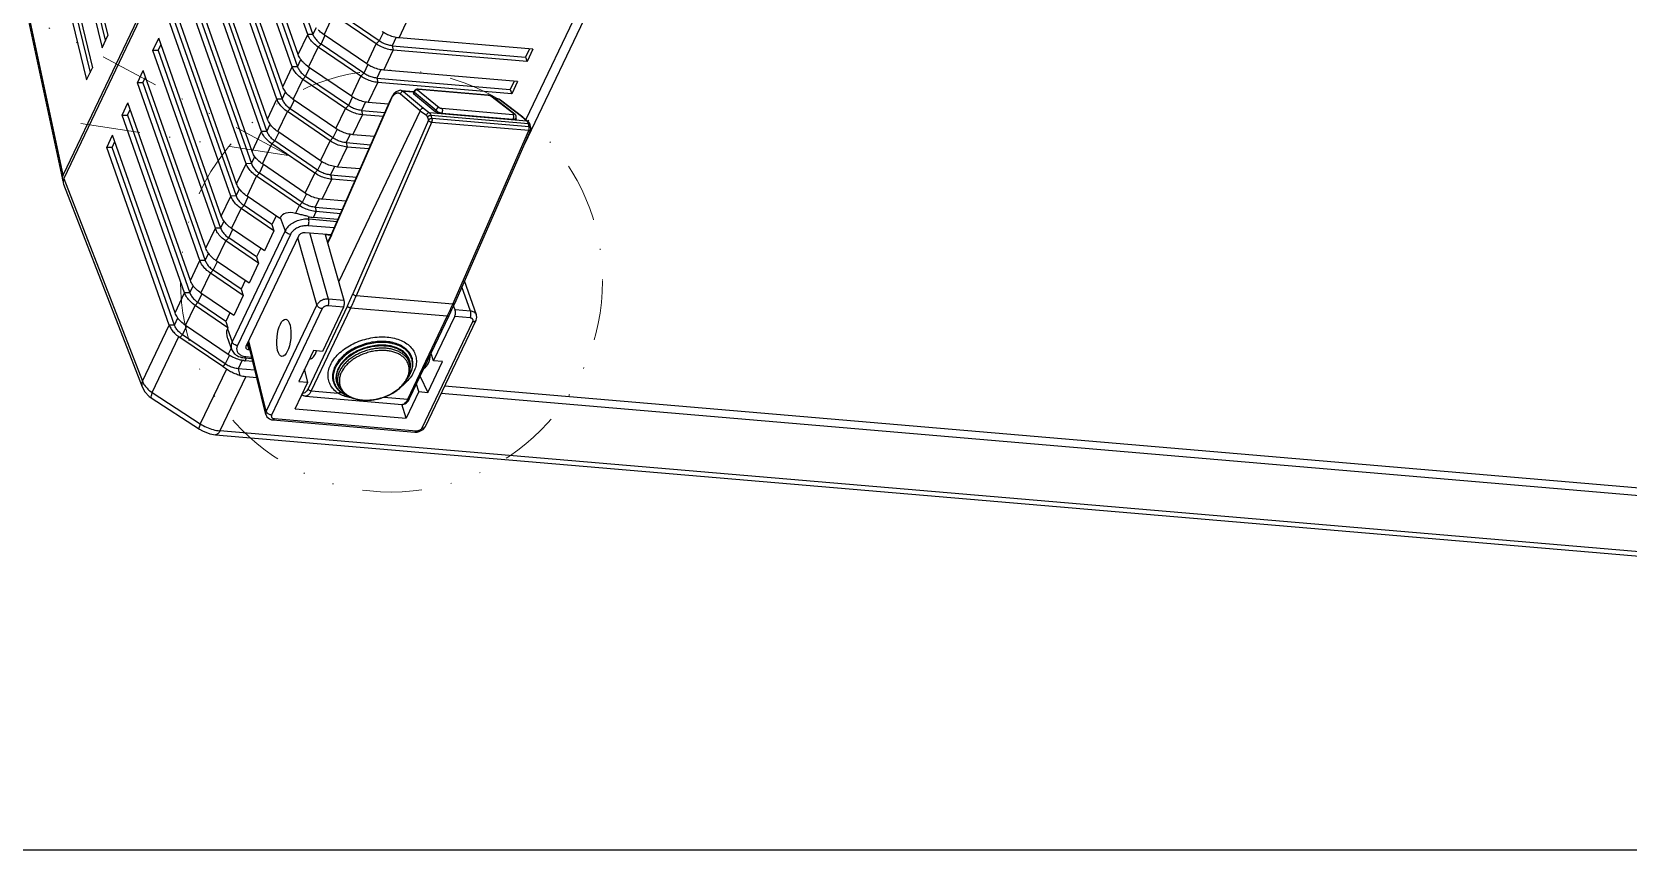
# Model space of a CAD drawing. Header units: millimetres. Extents: x 14276 to 15242, y -9916 to -8542.
# Drawn here: x 14439.7 to 14610.1, y -9916 to -9828.7 of the extents above; entities that cross this region are included whole.
import ezdxf

# ---------------------------------------------------------------- set-up
doc = ezdxf.new("R2010")
doc.units = ezdxf.units.MM
doc.linetypes.add('DIVIDE', pattern=[31.75, 12.7, -6.35, 0, -6.35, 0, -6.35])
doc.layers.add('hatch', color=56, linetype='Continuous', lineweight=9)

# ---------------------------------------------------------------- blocks, each defined once
blk = doc.blocks.new('u9')
at = {"color": 7, "linetype": 'Continuous'}
for p, q in [((299.874, 638.619), (131.879, 652.953)), ((131.43, 652.539), (299.425, 638.204)), ((275.789, 634.182), (140.959, 645.686)), ((146.619, 644.439), (275.439, 633.447)), ((277.487, 637.745), (272.075, 626.387)), ((277.831, 637.89), (272.419, 626.532)), ((293.609, 636.902), (278.455, 638.195)), ((293.758, 637.04), (278.605, 638.333)), ((296.659, 632.401), (299.425, 638.204)), ((298.734, 631.613), (301.517, 637.454)), ((306.651, 634.123), (301.517, 637.454)), ((301.612, 638.014), (301.612, 638.014)), ((306.745, 634.683), (301.612, 638.014)), ((278.176, 634.017), (279.528, 636.855)), ((279.528, 636.855), (279.997, 635.374)), ((291.392, 635.842), (279.528, 636.855)), ((288.492, 625.16), (293.904, 636.518)), ((289.061, 624.752), (294.474, 636.11)), ((291.392, 635.842), (290.04, 633.005)), ((294.474, 636.11), (296.329, 628.593)), ((294.519, 636.45), (296.414, 628.771)), ((279.164, 634.737), (274.948, 625.891)), ((279.37, 634.824), (275.155, 625.978)), ((277.209, 634.1), (275.645, 630.817)), ((278.043, 632.386), (277.209, 634.1)), ((278.176, 634.017), (277.209, 634.1)), ((278.176, 634.017), (278.433, 633.205)), ((279.305, 634.986), (279.164, 634.737)), ((281.908, 634.607), (279.37, 634.824)), ((290.289, 634.496), (279.956, 635.378)), ((279.958, 635.377), (279.957, 635.378)), ((285.462, 625.098), (289.678, 633.944)), ((286.322, 634.193), (286.255, 634.234)), ((286.417, 634.131), (286.32, 634.194)), ((289.678, 633.944), (286.797, 634.19)), ((306.651, 634.123), (303.804, 628.15)), ((307.722, 633.523), (307.427, 634.052)), ((285.801, 624.864), (290.016, 633.71)), ((286.921, 632.852), (286.774, 633.306)), ((289.442, 629.64), (291.007, 632.923)), ((290.04, 633.005), (290.389, 631.626)), ((291.007, 632.923), (290.04, 633.005)), ((296.659, 632.401), (295.493, 632.5)), ((297.456, 631.568), (297.285, 632.291)), ((307.687, 632.911), (304.834, 626.922)), ((316.081, 611.261), (307.687, 632.911)), ((316.121, 611.858), (307.722, 633.523)), ((276.611, 630.734), (274.359, 626.008)), ((275.645, 630.817), (276.611, 630.734)), ((276.611, 630.734), (276.882, 629.948)), ((279.098, 632.117), (279.059, 632.034)), ((279.292, 630.566), (279.163, 631.04)), ((289.839, 630.514), (289.858, 630.512)), ((295.686, 631.719), (297.456, 631.568)), ((295.915, 630.792), (296.719, 630.723)), ((296.799, 630.409), (295.993, 630.477)), ((296.719, 630.723), (296.578, 630.427)), ((297.027, 630.668), (297.456, 631.568)), ((298.401, 630.123), (298.848, 631.06)), ((298.848, 631.06), (299.123, 631.344)), ((298.848, 631.06), (303.413, 627.944)), ((299.123, 631.344), (303.688, 628.228)), ((286.223, 624.995), (288.476, 629.722)), ((288.476, 629.722), (289.442, 629.64)), ((296.608, 629.179), (290.957, 617.321)), ((291.9, 617.24), (297.551, 629.099)), ((296.649, 630.27), (296.031, 630.323)), ((296.216, 629.572), (296.312, 629.563)), ((296.312, 629.563), (296.492, 628.935)), ((298.591, 628.394), (298.171, 629.513)), ((298.528, 630.062), (298.213, 629.402)), ((298.528, 630.062), (303.093, 626.947)), ((292.461, 616.86), (298.112, 628.718)), ((298.626, 627.302), (298.112, 628.718)), ((298.577, 627.201), (298.626, 627.302)), ((298.789, 626.531), (298.577, 627.201)), ((298.577, 627.201), (302.076, 624.813)), ((303.413, 627.944), (302.966, 627.007)), ((303.413, 627.944), (303.688, 628.228)), ((272.038, 625.814), (273.306, 622.199)), ((272.66, 625.434), (273.578, 622.819)), ((272.66, 625.434), (274.317, 625.292)), ((272.714, 626.148), (274.359, 626.008)), ((275.155, 625.978), (285.462, 625.098)), ((296.934, 623.754), (297.951, 625.887)), ((297.951, 625.887), (301.45, 623.499)), ((298.352, 625.614), (298.789, 626.531)), ((298.789, 626.531), (301.77, 624.497)), ((303.093, 626.947), (302.076, 624.813)), ((304.206, 625.613), (303.189, 623.479)), ((304.27, 626.919), (303.907, 626.158)), ((304.206, 625.613), (310.881, 606.637)), ((304.27, 626.919), (304.832, 626.927)), ((304.27, 626.919), (310.938, 607.961)), ((304.834, 626.922), (311.507, 607.95)), ((274.357, 624.596), (266.24, 606.073)), ((274.562, 624.681), (266.446, 606.158)), ((274.317, 625.292), (274.471, 624.854)), ((274.562, 624.681), (284.872, 623.801)), ((276.82, 605.273), (284.872, 623.801)), ((286.157, 624.282), (288.142, 617.292)), ((286.157, 624.282), (287.813, 624.141)), ((286.223, 624.995), (287.868, 624.855)), ((287.813, 624.141), (289.825, 617.059)), ((289.061, 624.752), (291.092, 617.604)), ((297.147, 623.084), (296.934, 623.754)), ((296.934, 623.754), (300.433, 621.365)), ((301.77, 624.497), (301.324, 623.56)), ((301.77, 624.497), (302.076, 624.813)), ((277.164, 605.05), (285.216, 623.578)), ((278.031, 604.027), (286.727, 622.275)), ((295.292, 620.306), (296.308, 622.44)), ((296.308, 622.44), (299.808, 620.052)), ((296.709, 622.166), (297.147, 623.084)), ((297.147, 623.084), (300.127, 621.05)), ((301.45, 623.499), (300.433, 621.365)), ((302.563, 622.166), (301.547, 620.032)), ((302.627, 623.471), (302.265, 622.711)), ((302.563, 622.166), (309.238, 603.19)), ((302.627, 623.471), (303.189, 623.479)), ((309.295, 604.514), (302.627, 623.471)), ((303.189, 623.479), (309.864, 604.503)), ((295.504, 619.637), (295.292, 620.306)), ((295.292, 620.306), (298.791, 617.918)), ((300.127, 621.05), (299.681, 620.113)), ((300.127, 621.05), (300.433, 621.365)), ((293.649, 616.859), (294.666, 618.993)), ((294.666, 618.993), (298.165, 616.605)), ((295.067, 618.719), (295.504, 619.637)), ((295.504, 619.637), (298.485, 617.603)), ((299.808, 620.052), (298.791, 617.918)), ((300.921, 618.719), (299.904, 616.585)), ((300.984, 620.024), (300.622, 619.264)), ((300.921, 618.719), (307.596, 599.742)), ((300.984, 620.024), (301.547, 620.032)), ((307.652, 601.067), (300.984, 620.024)), ((301.547, 620.032), (308.221, 601.056)), ((287.501, 617.214), (281.221, 602.882)), ((287.505, 617.308), (281.224, 602.973)), ((287.5, 617.21), (287.917, 618.086)), ((287.505, 617.308), (287.902, 618.14)), ((290.333, 617.015), (287.505, 617.257)), ((287.562, 617.341), (288.142, 617.292)), ((292.974, 615.444), (292.461, 616.86)), ((293.861, 616.19), (293.649, 616.859)), ((293.649, 616.859), (297.148, 614.471)), ((298.485, 617.603), (298.038, 616.665)), ((298.485, 617.603), (298.791, 617.918)), ((286.815, 615.648), (289.429, 615.425)), ((286.917, 615.88), (289.933, 615.623)), ((287.209, 616.546), (289.996, 616.308)), ((289.429, 615.425), (289.131, 614.8)), ((290.012, 615.32), (289.933, 615.623)), ((293.023, 615.546), (292.974, 615.444)), ((293.023, 615.546), (296.522, 613.158)), ((293.424, 615.272), (293.861, 616.19)), ((293.861, 616.19), (296.842, 614.155)), ((298.165, 616.605), (297.148, 614.471)), ((299.278, 615.271), (298.261, 613.137)), ((299.341, 616.577), (298.979, 615.816)), ((299.278, 615.271), (305.953, 596.295)), ((299.341, 616.577), (299.904, 616.585)), ((306.009, 597.619), (299.341, 616.577)), ((299.904, 616.585), (306.579, 597.608)), ((285.963, 613.704), (288.505, 613.487)), ((289.243, 614.332), (286.347, 614.579)), ((286.54, 615.021), (289.131, 614.8)), ((288.505, 613.487), (287.488, 611.353)), ((288.813, 613.431), (289.243, 614.332)), ((289.243, 614.332), (289.131, 614.8)), ((290.187, 612.886), (290.634, 613.824)), ((290.634, 613.824), (290.94, 614.139)), ((290.634, 613.824), (295.199, 610.708)), ((291.345, 614.991), (290.94, 614.139)), ((290.94, 614.139), (295.505, 611.024)), ((296.842, 614.155), (296.395, 613.218)), ((296.842, 614.155), (297.148, 614.471)), ((290.314, 612.826), (289.297, 610.692)), ((290.314, 612.826), (294.879, 609.71)), ((296.522, 613.158), (295.505, 611.024)), ((297.635, 611.824), (296.618, 609.69)), ((297.699, 613.129), (297.336, 612.369)), ((297.635, 611.824), (304.31, 592.848)), ((297.699, 613.129), (298.261, 613.137)), ((304.367, 594.172), (297.699, 613.129)), ((298.261, 613.137), (304.936, 594.161)), ((254.64, 482.331), (316.081, 611.261)), ((254.735, 481.988), (316.161, 610.888)), ((284.448, 610.246), (286.863, 610.04)), ((287.6, 610.885), (284.831, 611.121)), ((285.025, 611.563), (287.488, 611.353)), ((286.863, 610.04), (285.846, 607.906)), ((287.171, 609.984), (287.6, 610.885)), ((287.6, 610.885), (287.488, 611.353)), ((288.544, 609.439), (288.991, 610.376)), ((288.991, 610.376), (289.297, 610.692)), ((288.991, 610.376), (293.556, 607.261)), ((289.297, 610.692), (293.862, 607.576)), ((295.199, 610.708), (294.752, 609.771)), ((295.199, 610.708), (295.505, 611.024)), ((316.161, 610.888), (321.071, 587.946)), ((321.145, 588.424), (316.232, 611.383)), ((288.671, 609.379), (287.654, 607.245)), ((288.671, 609.379), (293.236, 606.263)), ((294.879, 609.71), (293.862, 607.576)), ((295.992, 608.377), (294.975, 606.243)), ((296.056, 609.682), (295.693, 608.922)), ((295.992, 608.377), (302.667, 589.401)), ((296.056, 609.682), (296.618, 609.69)), ((302.724, 590.725), (296.056, 609.682)), ((296.618, 609.69), (303.293, 590.714)), ((235.169, 540.999), (266.936, 607.66)), ((282.933, 606.788), (285.22, 606.592)), ((285.957, 607.438), (283.316, 607.663)), ((283.51, 608.105), (285.846, 607.906)), ((285.528, 606.537), (285.957, 607.438)), ((285.957, 607.438), (285.846, 607.906)), ((286.902, 605.992), (287.348, 606.929)), ((287.348, 606.929), (287.654, 607.245)), ((287.348, 606.929), (291.914, 603.813)), ((287.654, 607.245), (292.22, 604.129)), ((293.556, 607.261), (293.11, 606.323)), ((293.556, 607.261), (293.862, 607.576)), ((310.938, 607.961), (310.637, 607.33)), ((311.507, 607.95), (310.881, 606.637)), ((310.938, 607.961), (311.507, 607.95)), ((236.227, 540.909), (266.759, 604.978)), ((266.224, 605.883), (266.302, 605.558)), ((266.302, 605.558), (266.351, 605.408)), ((266.414, 605.754), (266.493, 605.429)), ((266.414, 605.754), (276.789, 604.869)), ((266.446, 606.158), (276.82, 605.273)), ((266.493, 605.429), (276.888, 604.542)), ((267.075, 604.711), (266.501, 605.195)), ((266.642, 605.136), (267.214, 604.655)), ((266.642, 605.136), (277.056, 604.248)), ((267.877, 604.968), (267.811, 604.845)), ((267.817, 604.826), (267.891, 604.969)), ((275.768, 604.312), (268.059, 604.97)), ((268.138, 604.926), (268.156, 604.961)), ((275.729, 604.278), (268.138, 604.926)), ((277.263, 604.723), (277.164, 605.05)), ((285.22, 606.592), (284.203, 604.459)), ((287.028, 605.932), (286.011, 603.798)), ((287.028, 605.932), (291.594, 602.816)), ((293.236, 606.263), (292.22, 604.129)), ((294.35, 604.93), (293.333, 602.796)), ((294.413, 606.235), (294.051, 605.475)), ((294.35, 604.93), (301.024, 585.953)), ((294.413, 606.235), (294.975, 606.243)), ((301.081, 587.278), (294.413, 606.235)), ((294.975, 606.243), (301.65, 587.267)), ((267.075, 604.711), (267.085, 604.704)), ((267.085, 604.704), (269.478, 602.892)), ((267.214, 604.655), (269.606, 602.844)), ((267.824, 604.835), (267.811, 604.845)), ((267.817, 604.826), (267.817, 604.826)), ((267.915, 604.42), (270.349, 602.519)), ((268.047, 604.37), (270.481, 602.469)), ((275.739, 603.771), (268.147, 604.419)), ((275.729, 604.278), (275.746, 604.314)), ((278.327, 601.799), (276.002, 603.691)), ((276.333, 603.958), (276.409, 604.12)), ((278.658, 602.066), (276.333, 603.958)), ((278.758, 602.191), (276.425, 604.11)), ((276.888, 604.542), (276.789, 604.869)), ((277.7, 603.76), (277.056, 604.248)), ((278.031, 604.027), (277.383, 604.517)), ((279.823, 601.973), (277.7, 603.76)), ((280.153, 602.23), (278.029, 604.02)), ((281.417, 603.329), (283.577, 603.145)), ((284.314, 603.99), (281.801, 604.205)), ((281.995, 604.647), (284.203, 604.459)), ((283.885, 603.09), (284.314, 603.99)), ((284.314, 603.99), (284.203, 604.459)), ((285.259, 602.545), (285.705, 603.482)), ((285.705, 603.482), (286.011, 603.798)), ((285.705, 603.482), (290.271, 600.366)), ((286.011, 603.798), (290.577, 600.682)), ((291.914, 603.813), (291.467, 602.876)), ((291.914, 603.813), (292.22, 604.129)), ((309.295, 604.514), (308.994, 603.883)), ((309.864, 604.503), (309.238, 603.19)), ((309.864, 604.503), (309.295, 604.514)), ((267.645, 600.917), (268.271, 602.231)), ((268.015, 600.886), (268.431, 601.758)), ((268.431, 601.758), (268.271, 602.231)), ((268.271, 602.231), (282.56, 601.011)), ((282.671, 600.543), (268.431, 601.758)), ((269.478, 602.892), (269.655, 602.787)), ((269.606, 602.844), (269.973, 602.813)), ((269.655, 602.787), (269.896, 602.725)), ((269.896, 602.725), (270.109, 602.707)), ((270.706, 602.385), (270.774, 602.377)), ((270.747, 602.389), (270.774, 602.377)), ((270.747, 602.389), (278.221, 601.751)), ((270.774, 602.377), (278.249, 601.739)), ((278.221, 601.751), (278.249, 601.739)), ((278.658, 602.066), (278.725, 602.219)), ((278.67, 601.937), (278.773, 602.173)), ((280.087, 601.856), (278.687, 601.975)), ((278.727, 602.066), (279.823, 601.973)), ((283.577, 603.145), (282.56, 601.011)), ((285.386, 602.484), (284.369, 600.35)), ((285.386, 602.484), (289.951, 599.369)), ((291.594, 602.816), (290.577, 600.682)), ((292.77, 602.788), (292.408, 602.027)), ((292.77, 602.788), (293.333, 602.796)), ((299.438, 583.83), (292.77, 602.788)), ((293.333, 602.796), (300.008, 583.819)), ((267.645, 600.917), (281.934, 599.698)), ((282.242, 599.642), (282.671, 600.543)), ((282.671, 600.543), (282.56, 601.011)), ((283.616, 599.097), (284.063, 600.035)), ((284.063, 600.035), (284.369, 600.35)), ((284.063, 600.035), (288.628, 596.919)), ((284.369, 600.35), (288.934, 597.235)), ((290.271, 600.366), (289.824, 599.429)), ((290.271, 600.366), (290.577, 600.682)), ((292.707, 601.482), (291.69, 599.348)), ((292.707, 601.482), (299.382, 582.506)), ((307.652, 601.067), (307.352, 600.436)), ((308.221, 601.056), (307.596, 599.742)), ((307.652, 601.067), (308.221, 601.056)), ((313.65, 600.75), (313.024, 599.436)), ((317.644, 581.983), (313.275, 599.962)), ((318.217, 581.957), (313.65, 600.75)), ((266.003, 597.47), (266.628, 598.783)), ((266.372, 597.438), (266.788, 598.311)), ((266.788, 598.311), (266.628, 598.783)), ((266.628, 598.783), (280.917, 597.564)), ((281.029, 597.096), (266.788, 598.311)), ((281.934, 599.698), (280.917, 597.564)), ((283.743, 599.037), (282.726, 596.903)), ((283.743, 599.037), (288.308, 595.921)), ((289.951, 599.369), (288.934, 597.235)), ((291.127, 599.34), (290.765, 598.58)), ((291.127, 599.34), (291.69, 599.348)), ((297.796, 580.383), (291.127, 599.34)), ((291.69, 599.348), (298.365, 580.372)), ((317.592, 580.64), (313.024, 599.436)), ((266.003, 597.47), (280.291, 596.251)), ((280.599, 596.195), (281.029, 597.096)), ((281.029, 597.096), (280.917, 597.564)), ((281.973, 595.65), (282.42, 596.587)), ((282.42, 596.587), (282.726, 596.903)), ((282.42, 596.587), (286.985, 593.472)), ((282.726, 596.903), (287.291, 593.787)), ((288.628, 596.919), (288.181, 595.982)), ((288.628, 596.919), (288.934, 597.235)), ((291.064, 598.035), (290.047, 595.901)), ((291.064, 598.035), (297.739, 579.059)), ((306.009, 597.619), (305.709, 596.989)), ((306.579, 597.608), (305.953, 596.295)), ((306.009, 597.619), (306.579, 597.608)), ((312.007, 597.302), (311.382, 595.989)), ((311.632, 596.515), (316.002, 578.536)), ((316.575, 578.506), (312.007, 597.302)), ((280.291, 596.251), (279.275, 594.117)), ((288.308, 595.921), (287.291, 593.787)), ((289.485, 595.893), (289.122, 595.133)), ((289.485, 595.893), (290.047, 595.901)), ((296.153, 576.936), (289.485, 595.893)), ((290.047, 595.901), (296.722, 576.925)), ((315.95, 577.193), (311.382, 595.989))]:
    blk.add_line(p, q, dxfattribs=at)
for points in [[(278.605, 638.333), (278.38, 638.33), (278.141, 638.28), (277.918, 638.184), (277.724, 638.05), (277.571, 637.884), (277.487, 637.745)], [(301.612, 638.014), (301.276, 638.209), (300.491, 638.511), (299.873, 638.619)], [(294.519, 636.449), (294.493, 636.532), (294.408, 636.693), (294.281, 636.832), (294.119, 636.94), (293.927, 637.012), (293.758, 637.04)], [(279.958, 635.377), (279.909, 635.379), (279.689, 635.333), (279.486, 635.199), (279.305, 634.986)], [(290.665, 634.317), (290.483, 634.445), (290.288, 634.496)], [(307.427, 634.052), (306.963, 634.526), (306.745, 634.683)], [(272.075, 626.387), (272.026, 626.258), (271.998, 626.075), (272.015, 625.896), (272.038, 625.814)], [(274.948, 625.891), (274.758, 625.486), (274.545, 625.019), (274.357, 624.596)], [(266.351, 605.408), (266.443, 605.254), (266.501, 605.195)], [(267.817, 604.826), (267.795, 604.771), (267.782, 604.688), (267.793, 604.6), (267.827, 604.519), (267.877, 604.455), (267.915, 604.42)], [(270.349, 602.519), (270.384, 602.495), (270.447, 602.461)], [(270.447, 602.461), (270.523, 602.43), (270.613, 602.404), (270.706, 602.385)], [(278.249, 601.739), (278.32, 601.736), (278.387, 601.74), (278.451, 601.753), (278.52, 601.779), (278.587, 601.825), (278.642, 601.886), (278.67, 601.937)], [(280.086, 601.856), (280.128, 601.854), (280.369, 601.891), (280.608, 602.018), (280.841, 602.24), (281.06, 602.56), (281.222, 602.882)]]:
    blk.add_lwpolyline(points, dxfattribs=at)
for centre, radius, start, end in [((284.747, 631.793), 2.869, 56.76695, 58.30422), ((281.934, 630.766), 3.142, 151.19438, 154.50299), ((282.141, 630.651), 3.379, 146.9991, 151.18185), ((282.278, 630.564), 3.541, 146.49823, 147.02727), ((285.186, 632.515), 1.778, 24.35064, 26.45297), ((285.23, 632.534), 1.73, 15.86312, 24.36357), ((285.194, 632.523), 1.767, 10.78342, 15.87521), ((281.656, 630.897), 2.834, 155.99212, 156.33637), ((281.69, 630.882), 2.872, 154.8516, 155.99037), ((280.931, 631.25), 1.784, 186.74243, 188.42364), ((280.834, 631.496), 1.732, 195.238, 205.71329), ((280.917, 631.247), 1.769, 188.41071, 197.19005), ((280.874, 631.234), 1.725, 197.19661, 202.90435), ((296.442, 627.48), 3.255, 82.7517, 85.11513), ((320.509, 662.676), 37.935, 234.96979, 235.68453), ((296.501, 628.52), 1.757, 81.32826, 85.15189), ((296.341, 626.859), 3.879, 55.68905, 57.40596), ((324.692, 659.004), 37.26, 235.6873, 235.90224), ((316.171, 606.458), 45.425, 154.76043, 156.34954), ((313.752, 607.585), 42.756, 154.52038, 154.74355), ((322.293, 607.557), 40.794, 154.53326, 156.53557), ((322.302, 607.48), 40.429, 154.53326, 156.53632), ((288.128, 609.622), 3.879, 55.68905, 57.40596), ((286.485, 606.175), 3.879, 55.68905, 57.40596), ((266.515, 605.953), 0.3, 156.33918, 193.5385), ((284.842, 602.728), 3.879, 55.68905, 57.40596), ((267.229, 604.894), 0.239, 232.80042, 240.9081), ((277.992, 604.389), 3.528, 334.99746, 336.34833), ((283.199, 599.281), 3.879, 55.68905, 57.40596), ((281.557, 595.833), 3.879, 55.68905, 57.40596), ((279.914, 592.386), 3.879, 55.68905, 57.40596)]:
    blk.add_arc(centre, radius, start, end, dxfattribs=at)
for centre, major_axis, ratio, start_param, end_param in [((297.216, 630.06), (2.62, -1.469), 0.7017021, 1.9211212, 2.1446964), ((277.9, 629.526), (-0.113, 2.012), 0.4872961, 0.176439, 1.2779877), ((289.702, 628.519), (0.13, 1.996), 0.401492, -0.0081621, 0.9814434), ((296.347, 628.858), (2.18, -1.714), 0.547569, 0.1227572, 0.7330876), ((274.478, 625.647), (0.032, 0.499), 0.401492, 0.7883752, 2.3853515), ((286.318, 624.636), (0.052, 0.497), 0.3669434, 0.8036346, 2.4006109), ((289.941, 613.459), (2.304, -1.206), 0.6796032, 1.8834328, 2.1235949), ((290.696, 616.999), (2.18, -1.714), 0.547569, -0.886957, 0.1227572), ((314.699, 611.377), (1.44, 0.43), 0.6588746, 5.7459585, 6.3356636), ((314.779, 611.004), (1.44, 0.43), 0.6588746, 5.7459585, 6.437444), ((268.271, 604.806), (0.506, -0.112), 0.2501833, 8.3419031, 9.9120142), ((275.965, 604.149), (0.5, -0.108), 0.2567918, 0.4619529, 2.032064), ((280.206, 602.19), (2.172, -1.842), 0.0898291, -3.117843, -3.0916653), ((278.298, 602.231), (0.498, -0.104), 0.2517978, -0.4465705, 0.4481585)]:
    blk.add_ellipse(centre, major_axis=major_axis, ratio=ratio, start_param=start_param, end_param=end_param, dxfattribs=at)
blk.add_ellipse((292.595, 628.272), major_axis=(0.209, 1.989), ratio=0.3669434, dxfattribs=at)
for points, start_tangent, end_tangent in [([(277.831, 637.89), (277.692, 637.884), (277.578, 637.842), (277.501, 637.769), (277.487, 637.745)], (-0.9963794, 0.085018), (-0.4271724, -0.9041702)), ([(278.455, 638.195), (278.349, 638.195), (278.24, 638.178), (278.133, 638.144), (278.034, 638.096), (277.948, 638.035), (277.879, 637.965), (277.831, 637.89)], (-0.9963935, 0.0848524), (-0.4304382, -0.90262)), ([(278.455, 638.195), (278.512, 638.285), (278.574, 638.33), (278.605, 638.332)], (0.4301938, 0.9027366), (0.9962751, -0.086232)), ([(299.425, 638.204), (299.631, 638.512), (299.855, 638.62), (299.873, 638.618)], (0.4301939, 0.9027365), (0.993212, -0.1163186)), ([(301.517, 637.454), (300.854, 637.822), (300.141, 638.077), (299.425, 638.204)], (-0.8324677, 0.5540736), (-0.9963822, 0.0849859)), ([(301.517, 637.454), (301.636, 637.801), (301.631, 637.994), (301.609, 638.006)], (0.3954158, 0.9185022), (-0.9420186, 0.3355608)), ([(293.609, 636.902), (293.666, 636.992), (293.728, 637.037), (293.758, 637.039)], (0.4301939, 0.9027365), (0.9962735, -0.0862504)), ([(293.904, 636.518), (293.929, 636.596), (293.93, 636.671), (293.906, 636.742), (293.86, 636.802), (293.792, 636.851), (293.707, 636.885), (293.609, 636.902)], (0.4299748, 0.9028409), (-0.9963637, 0.0852025)), ([(293.904, 636.518), (294.054, 636.488), (294.2, 636.424), (294.326, 636.333), (294.421, 636.225), (294.474, 636.11)], (0.9963794, -0.0850179), (0.256112, -0.9666471)), ([(294.474, 636.11), (294.525, 636.263), (294.526, 636.413), (294.519, 636.449)], (0.4375744, 0.8991822), (-0.2391876, 0.9709734)), ([(279.37, 634.824), (279.271, 634.817), (279.196, 634.779), (279.164, 634.737)], (-0.9963794, 0.085018), (-0.4371387, -0.8993941)), ([(286.196, 634.176), (286.143, 634.221), (285.809, 634.459), (285.421, 634.654), (284.987, 634.801), (284.517, 634.899), (284.019, 634.945), (283.503, 634.939), (282.978, 634.882), (282.454, 634.775), (281.94, 634.62), (281.444, 634.42), (280.977, 634.179), (280.545, 633.899), (280.158, 633.588), (279.823, 633.248), (279.545, 632.889), (279.331, 632.514)], (-0.7453829, 0.6666366), (-0.4301939, -0.9027365)), ([(279.956, 635.377), (279.856, 635.368), (279.688, 635.275), (279.523, 635.091), (279.37, 634.824)], (-0.9969677, 0.0778162), (-0.4302489, -0.9027103)), ([(286.452, 631.972), (286.595, 632.35), (286.663, 632.726), (286.656, 633.093), (286.573, 633.443), (286.416, 633.77), (286.188, 634.066), (285.894, 634.325), (285.54, 634.542), (285.133, 634.714), (284.681, 634.835), (284.194, 634.905), (283.681, 634.921), (283.153, 634.883), (282.621, 634.792), (282.096, 634.649), (281.587, 634.458), (281.106, 634.223), (280.662, 633.948), (280.265, 633.638), (279.922, 633.301), (279.641, 632.943), (279.426, 632.572)], (0.4301939, 0.9027365), (-0.4301939, -0.9027365)), ([(286.797, 634.19), (287.287, 633.772), (287.638, 633.273), (287.835, 632.714), (287.87, 632.114), (287.743, 631.494), (287.457, 630.875), (287.023, 630.278), (286.456, 629.725), (285.775, 629.233), (285.004, 628.821), (284.169, 628.502), (283.3, 628.287), (282.425, 628.184), (281.576, 628.197), (280.782, 628.324), (280.07, 628.562), (279.465, 628.902)], (0.8285456, -0.5599216), (-0.8145421, 0.5801045)), ([(286.797, 634.19), (286.218, 634.441), (285.621, 634.603), (285.473, 634.633)], (-0.8823362, 0.4706197), (-0.9831596, 0.1827491)), ([(286.255, 634.234), (285.85, 634.446)], (-0.8507933, 0.5255005), (-0.9156811, 0.4019057)), ([(286.774, 633.306), (286.63, 633.638), (286.419, 633.945), (286.196, 634.176)], (-0.3074631, 0.95156), (-0.7453829, 0.6666366)), ([(287.076, 631.437), (287.269, 631.992), (287.321, 632.54), (287.228, 633.062), (286.994, 633.54), (286.627, 633.958), (286.32, 634.193)], (0.4301939, 0.9027365), (-0.8364103, 0.5481038)), ([(286.797, 634.19), (286.662, 634.117), (286.53, 634.097), (286.417, 634.131)], (-0.8064967, -0.5912386), (-0.850576, 0.5258522)), ([(287.15, 631.36), (287.338, 631.884), (287.4, 632.403), (287.336, 632.902), (287.146, 633.365), (286.837, 633.779), (286.417, 634.131)], (0.4301939, 0.9027365), (-0.8285456, 0.5599216)), ([(289.678, 633.944), (289.833, 634.211), (290.004, 634.395), (290.181, 634.487), (290.288, 634.495)], (0.4302602, 0.9027049), (0.9970815, -0.0763439)), ([(289.678, 633.944), (289.787, 633.92), (289.889, 633.867), (289.969, 633.793), (290.016, 633.71)], (0.9963794, -0.0850179), (0.3135081, -0.9495855)), ([(290.016, 633.71), (290.148, 633.937), (290.294, 634.093), (290.445, 634.172), (290.594, 634.168)], (0.4303253, 0.9026739), (0.960211, -0.2792757)), ([(306.651, 634.123), (306.769, 634.47), (306.764, 634.663), (306.742, 634.675)], (0.3954155, 0.9185024), (-0.942234, 0.3349554)), ([(307.107, 633.757), (306.651, 634.123)], (-0.7207787, 0.6931653), (-0.8308986, 0.5564238)), ([(279.465, 628.902), (278.987, 629.333), (278.654, 629.84), (278.476, 630.404), (278.46, 631.008), (278.606, 631.629), (278.909, 632.247), (279.36, 632.839), (279.942, 633.387), (279.997, 633.431)], (-0.8145421, 0.5801045), (0.7854506, 0.6189244)), ([(279.331, 632.514), (279.186, 632.136), (279.11, 631.76), (279.102, 631.393), (279.163, 631.04)], (-0.4301939, -0.9027365), (0.2629336, -0.9648139)), ([(279.426, 632.572), (279.283, 632.194), (279.215, 631.818), (279.223, 631.451), (279.306, 631.101), (279.463, 630.774), (279.69, 630.478), (279.984, 630.219), (280.339, 630.001), (280.746, 629.83), (281.197, 629.708), (281.684, 629.639), (282.197, 629.623), (282.725, 629.661), (283.257, 629.752), (283.783, 629.895), (284.291, 630.086), (284.772, 630.321), (285.216, 630.596), (285.613, 630.905), (285.956, 631.242), (286.238, 631.6), (286.452, 631.972)], (-0.4301939, -0.9027365), (0.4301939, 0.9027365)), ([(286.846, 633.341), (286.729, 633.541), (286.592, 633.722)], (-0.4487005, 0.8936822), (-0.6476126, 0.7619698)), ([(286.633, 631.823), (286.777, 632.199), (286.85, 632.573), (286.85, 632.939), (286.779, 633.291), (286.774, 633.306)], (0.4301939, 0.9027365), (-0.3075374, 0.951536)), ([(286.93, 632.854), (286.957, 632.65), (286.919, 632.115), (286.734, 631.571)], (0.1871865, -0.9823244), (-0.4301939, -0.9027365)), ([(286.804, 631.565), (286.986, 632.084), (287.035, 632.6), (286.949, 633.091), (286.846, 633.341)], (0.4301939, 0.9027365), (-0.4487005, 0.8936822)), ([(297.285, 632.291), (297.789, 632.123), (298.277, 631.895), (298.734, 631.613)], (0.9663888, -0.2570849), (0.8188921, -0.5739475)), ([(307.687, 632.911), (307.46, 633.344), (307.107, 633.757)], (-0.3426894, 0.9394488), (-0.7207787, 0.6931653)), ([(307.687, 632.911), (307.766, 633.329), (307.72, 633.523)], (0.4029871, 0.9152057), (-0.3609919, 0.9325689)), ([(279.059, 632.034), (278.869, 631.487), (278.817, 630.932), (278.911, 630.403), (279.148, 629.919), (279.52, 629.495), (280.014, 629.147), (280.613, 628.885), (281.297, 628.72), (282.043, 628.656), (282.825, 628.697), (283.617, 628.839), (284.392, 629.079), (285.122, 629.409), (285.785, 629.817), (286.356, 630.289), (286.816, 630.809), (287.15, 631.36)], (-0.4249343, -0.9052242), (0.4301939, 0.9027365)), ([(279.06, 632.035), (278.904, 631.562), (278.852, 631.014), (278.945, 630.492), (279.179, 630.014), (279.426, 629.711)], (-0.4013636, -0.9159188), (0.6975825, -0.7165045)), ([(279.089, 631.496), (279.074, 631.17), (279.085, 631.027)], (-0.1292721, -0.9916092), (0.1152973, -0.993331)), ([(279.085, 631.027), (279.16, 630.679), (279.38, 630.229), (279.725, 629.836), (280.183, 629.512), (280.739, 629.269), (281.374, 629.116), (282.067, 629.057), (282.793, 629.094), (283.528, 629.227), (284.247, 629.45), (284.926, 629.756), (285.54, 630.135), (286.07, 630.573), (286.164, 630.668)], (0.1152973, -0.993331), (0.6977971, 0.7162955)), ([(279.273, 630.744), (279.323, 630.648), (279.533, 630.346), (279.808, 630.077), (280.141, 629.847), (280.527, 629.659), (280.959, 629.517), (281.429, 629.424), (281.928, 629.382), (282.446, 629.39), (282.974, 629.45), (283.502, 629.56), (284.021, 629.718), (284.52, 629.921), (284.99, 630.165), (285.423, 630.446), (285.811, 630.758), (286.146, 631.096), (286.421, 631.453), (286.633, 631.823)], (0.4329901, -0.9013987), (0.4301939, 0.9027365)), ([(286.121, 630.706), (285.951, 630.54), (285.384, 630.092), (284.727, 629.713), (284.006, 629.418), (283.248, 629.217), (282.483, 629.119), (281.74, 629.127), (281.048, 629.241), (280.432, 629.457), (279.917, 629.766), (279.523, 630.157), (279.286, 630.563)], (-0.6939537, -0.7200196), (-0.3891297, 0.921183)), ([(279.426, 629.711), (279.546, 629.596), (280.033, 629.252), (280.624, 628.994), (281.3, 628.831), (282.036, 628.768), (282.808, 628.808), (283.589, 628.949), (284.353, 629.186), (285.075, 629.511), (285.728, 629.914), (286.291, 630.38), (286.746, 630.893), (287.076, 631.437)], (0.6975825, -0.7165045), (0.4301939, 0.9027365)), ([(286.734, 631.571), (286.407, 631.039), (286.121, 630.706)], (-0.4301939, -0.9027365), (-0.6939537, -0.7200196)), ([(286.164, 630.668), (286.497, 631.057), (286.804, 631.565)], (0.6977971, 0.7162955), (0.4301939, 0.9027365)), ([(296.853, 630.709), (297.339, 630.612)], (0.9920257, -0.1260357), (0.9648438, -0.2628239)), ([(297.339, 630.612), (297.955, 630.386), (298.431, 630.126)], (0.9648438, -0.2628239), (0.8424921, -0.5387087)), ([(297.456, 631.568), (297.933, 631.483), (298.407, 631.309), (298.848, 631.06)], (0.9963794, -0.085018), (0.825973, -0.5637097)), ([(296.312, 629.563), (296.476, 629.522), (296.59, 629.435), (296.629, 629.356)], (0.9963794, -0.085018), (0.2684344, -0.963298)), ([(296.629, 629.356), (296.636, 629.314), (296.608, 629.179)], (0.2684344, -0.963298), (-0.4301939, -0.9027365)), ([(296.649, 630.27), (296.742, 630.392), (296.799, 630.403)], (0.4301939, 0.9027365), (0.9990132, -0.0444144)), ([(297.378, 630), (297.054, 630.183), (296.766, 630.257)], (-0.7608225, 0.6489601), (-0.9884894, 0.1512901)), ([(298.171, 629.513), (297.896, 629.94), (297.422, 630.258), (296.799, 630.409)], (-0.3513495, 0.9362444), (-0.9963794, 0.085018)), ([(297.551, 629.099), (297.637, 629.426), (297.578, 629.739), (297.378, 630)], (0.4301939, 0.9027365), (-0.7608225, 0.6489601)), ([(297.551, 629.099), (297.788, 629.035), (297.992, 628.896), (298.112, 628.718)], (0.9963794, -0.085018), (0.3408169, -0.9401297)), ([(298.112, 628.718), (298.227, 629.158), (298.171, 629.513)], (0.4301939, 0.9027365), (-0.3480332, 0.9374822)), ([(303.413, 627.944), (303.791, 627.635), (304.083, 627.286), (304.27, 626.919)], (0.825973, -0.5637097), (0.331816, -0.9433441)), ([(304.834, 626.922), (304.608, 627.365), (304.257, 627.782), (303.804, 628.15)], (-0.331816, 0.9433441), (-0.8280815, 0.5606077)), ([(272.038, 625.814), (272.066, 625.751), (272.16, 625.629), (272.295, 625.533), (272.464, 625.467), (272.66, 625.434)], (0.3323598, -0.9431527), (0.9971531, -0.0754041)), ([(272.419, 626.532), (272.28, 626.526), (272.166, 626.484), (272.088, 626.411), (272.075, 626.387)], (-0.9963794, 0.0850179), (-0.4265528, -0.9044627)), ([(272.419, 626.532), (272.394, 626.454), (272.393, 626.379), (272.417, 626.308), (272.464, 626.248), (272.531, 626.199), (272.616, 626.165), (272.714, 626.148)], (-0.4299748, -0.9028409), (0.9963637, -0.0852025)), ([(272.714, 626.148), (272.668, 626.021), (272.638, 625.871), (272.626, 625.713), (272.633, 625.562), (272.66, 625.434)], (-0.4301939, -0.9027365), (0.3026602, -0.9530985)), ([(275.155, 625.978), (275.055, 625.971), (274.98, 625.933), (274.948, 625.891)], (-0.9963794, 0.085018), (-0.4371395, -0.8993937)), ([(303.093, 626.947), (303.585, 626.545), (303.691, 626.436)], (0.825973, -0.5637097), (0.679163, -0.7339875)), ([(303.691, 626.436), (303.964, 626.09)], (0.679163, -0.7339875), (0.5551389, -0.8317576)), ([(303.964, 626.09), (304.207, 625.613)], (0.5551389, -0.8317576), (0.331816, -0.9433441)), ([(274.562, 624.681), (274.463, 624.674), (274.389, 624.639), (274.357, 624.596)], (-0.996284, 0.0861284), (-0.4111899, -0.9115497)), ([(284.872, 623.801), (284.981, 623.777), (285.084, 623.726), (285.167, 623.657), (285.216, 623.578)], (0.9964735, -0.0839082), (0.3492118, -0.9370438)), ([(285.462, 625.098), (285.571, 625.074), (285.673, 625.021), (285.754, 624.947), (285.801, 624.864)], (0.9963794, -0.085018), (0.3135081, -0.9495855)), ([(287.868, 624.855), (287.822, 624.728), (287.791, 624.578), (287.779, 624.42), (287.787, 624.269), (287.813, 624.141)], (-0.4301938, -0.9027366), (0.30266, -0.9530986)), ([(287.813, 624.141), (288.027, 624.139), (288.246, 624.172), (288.46, 624.239), (288.657, 624.335), (288.829, 624.457), (288.966, 624.598), (289.061, 624.752)], (0.995525, -0.094499), (0.4228705, 0.9061901)), ([(287.868, 624.855), (287.974, 624.855), (288.083, 624.872), (288.19, 624.906), (288.289, 624.954), (288.375, 625.015), (288.444, 625.085), (288.492, 625.16)], (0.9963935, -0.0848524), (0.4304382, 0.90262)), ([(288.492, 625.16), (288.642, 625.13), (288.787, 625.066), (288.914, 624.975), (289.008, 624.867), (289.061, 624.752)], (0.9963794, -0.085018), (0.256112, -0.9666471)), ([(302.627, 623.471), (302.44, 623.838), (302.148, 624.188), (301.77, 624.497)], (-0.331816, 0.9433441), (-0.825973, 0.5637097)), ([(302.076, 624.813), (302.568, 624.411), (302.947, 623.956), (303.19, 623.479)], (0.825973, -0.5637097), (0.331816, -0.9433441)), ([(301.45, 623.499), (301.942, 623.097), (302.048, 622.988)], (0.825973, -0.5637097), (0.679163, -0.7339875)), ([(302.048, 622.988), (302.321, 622.643)], (0.679163, -0.7339875), (0.5551389, -0.8317576)), ([(302.321, 622.643), (302.564, 622.166)], (0.5551389, -0.8317576), (0.331816, -0.9433441)), ([(300.984, 620.024), (300.797, 620.391), (300.506, 620.74), (300.127, 621.05)], (-0.331816, 0.9433441), (-0.825973, 0.5637097)), ([(300.433, 621.365), (300.925, 620.963), (301.304, 620.509), (301.547, 620.032)], (0.825973, -0.5637097), (0.331816, -0.9433441)), ([(299.808, 620.052), (300.299, 619.65), (300.405, 619.541)], (0.825973, -0.5637097), (0.679163, -0.7339875)), ([(300.405, 619.541), (300.679, 619.196)], (0.679163, -0.7339875), (0.5551389, -0.8317576)), ([(300.679, 619.196), (300.921, 618.719)], (0.5551389, -0.8317576), (0.331816, -0.9433441)), ([(287.501, 617.214), (287.507, 617.231), (287.511, 617.256)], (0.4101148, 0.9120339), (0.0568022, 0.9983855)), ([(287.511, 617.256), (287.505, 617.308)], (0.0568022, 0.9983855), (-0.2732742, 0.9619362)), ([(289.933, 615.623), (290.541, 615.642), (291.155, 615.796), (291.714, 616.07), (292.164, 616.436), (292.461, 616.86)], (0.9963794, -0.085018), (0.4301939, 0.9027365)), ([(289.996, 616.308), (290.449, 616.322), (290.915, 616.438), (291.339, 616.646), (291.68, 616.925), (291.9, 617.24)], (0.9963794, -0.085018), (0.4301939, 0.9027365)), ([(290.957, 617.321), (290.859, 617.192), (290.706, 617.089), (290.522, 617.027), (290.333, 617.015)], (-0.4301939, -0.9027365), (-0.9963794, 0.085018)), ([(291.9, 617.24), (292.137, 617.176), (292.341, 617.038), (292.461, 616.86)], (0.9963794, -0.085018), (0.3408169, -0.9401297)), ([(299.341, 616.577), (299.155, 616.944), (298.863, 617.293), (298.485, 617.603)], (-0.331816, 0.9433441), (-0.825973, 0.5637097)), ([(298.791, 617.918), (299.282, 617.516), (299.662, 617.062), (299.904, 616.585)], (0.825973, -0.5637097), (0.331816, -0.9433441)), ([(289.996, 616.308), (289.93, 616.096), (289.907, 615.847), (289.933, 615.623)], (-0.4301939, -0.9027365), (0.2522243, -0.9676688)), ([(290.012, 615.32), (290.426, 615.213), (290.878, 615.104), (291.345, 614.991)], (0.9648547, -0.262784), (0.9697567, -0.2440738)), ([(298.165, 616.605), (298.656, 616.203), (298.762, 616.094)], (0.825973, -0.5637097), (0.679163, -0.7339875)), ([(298.762, 616.094), (299.036, 615.748)], (0.679163, -0.7339875), (0.5551389, -0.8317576)), ([(299.036, 615.748), (299.278, 615.271)], (0.5551389, -0.8317576), (0.331816, -0.9433441)), ([(288.505, 613.487), (289.125, 613.375)], (0.9963794, -0.085018), (0.9648438, -0.2628239)), ([(289.131, 614.8), (289.751, 614.689), (290.367, 614.464), (290.94, 614.139)], (0.9963794, -0.085018), (0.825973, -0.5637097)), ([(289.243, 614.332), (289.72, 614.246), (290.193, 614.073), (290.634, 613.824)], (0.9963794, -0.085018), (0.825973, -0.5637097)), ([(297.699, 613.129), (297.512, 613.497), (297.22, 613.846), (296.842, 614.155)], (-0.331816, 0.9433441), (-0.825973, 0.5637097)), ([(297.148, 614.471), (297.64, 614.069), (298.019, 613.615), (298.262, 613.137)], (0.825973, -0.5637097), (0.331816, -0.9433441)), ([(289.125, 613.375), (289.742, 613.15), (290.217, 612.89)], (0.9648438, -0.2628239), (0.8424921, -0.5387087)), ([(296.522, 613.158), (297.014, 612.755), (297.119, 612.647)], (0.825973, -0.5637097), (0.679163, -0.7339875)), ([(297.119, 612.647), (297.393, 612.301)], (0.679163, -0.7339875), (0.5551389, -0.8317576)), ([(297.393, 612.301), (297.636, 611.824)], (0.5551389, -0.8317576), (0.331816, -0.9433441)), ([(286.863, 610.04), (287.483, 609.928)], (0.9963794, -0.085018), (0.9648438, -0.2628239)), ([(287.488, 611.353), (288.109, 611.241), (288.725, 611.016), (289.297, 610.692)], (0.9963794, -0.085018), (0.825973, -0.5637097)), ([(287.6, 610.885), (288.077, 610.799), (288.551, 610.626), (288.991, 610.376)], (0.9963794, -0.085018), (0.825973, -0.5637097)), ([(296.056, 609.682), (295.869, 610.049), (295.577, 610.399), (295.199, 610.708)], (-0.331816, 0.9433441), (-0.825973, 0.5637097)), ([(295.505, 611.024), (295.997, 610.622), (296.376, 610.167), (296.619, 609.69)], (0.825973, -0.5637097), (0.331816, -0.9433441)), ([(287.483, 609.928), (288.099, 609.703), (288.574, 609.443)], (0.9648438, -0.2628239), (0.8424921, -0.5387087)), ([(294.879, 609.71), (295.371, 609.308), (295.477, 609.199)], (0.825973, -0.5637097), (0.679163, -0.7339875)), ([(295.477, 609.199), (295.75, 608.854)], (0.679163, -0.7339875), (0.5551389, -0.8317576)), ([(295.75, 608.854), (295.993, 608.377)], (0.5551389, -0.8317576), (0.331816, -0.9433441)), ([(285.846, 607.906), (286.466, 607.794), (287.082, 607.569), (287.654, 607.245)], (0.9963794, -0.085018), (0.825973, -0.5637097)), ([(285.957, 607.438), (286.434, 607.352), (286.908, 607.178), (287.348, 606.929)], (0.9963794, -0.085018), (0.825973, -0.5637097)), ([(294.413, 606.235), (294.226, 606.602), (293.935, 606.951), (293.556, 607.261)], (-0.331816, 0.9433441), (-0.825973, 0.5637097)), ([(293.862, 607.576), (294.354, 607.174), (294.733, 606.72), (294.976, 606.243)], (0.825973, -0.5637097), (0.331816, -0.9433441)), ([(266.414, 605.754), (266.335, 605.772), (266.272, 605.808), (266.232, 605.859), (266.224, 605.883)], (-0.994442, 0.105286), (-0.2322269, 0.9726616)), ([(266.446, 606.158), (266.366, 606.156), (266.3, 606.134), (266.253, 606.095), (266.241, 606.073)], (-0.996284, 0.0861284), (-0.4001538, -0.916448)), ([(266.493, 605.429), (266.394, 605.455), (266.326, 605.508), (266.302, 605.558)], (-0.994442, 0.1052859), (-0.2423509, 0.9701887)), ([(266.446, 606.158), (266.416, 606.065), (266.4, 605.957), (266.399, 605.848), (266.414, 605.754)], (-0.3999481, -0.9165378), (0.262999, -0.9647961)), ([(266.493, 605.429), (266.533, 605.303)], (0.2429714, -0.9700334), (0.3734997, -0.9276303)), ([(266.642, 605.136), (266.539, 605.168), (266.502, 605.194)], (-0.9958478, 0.0910339), (-0.7645089, 0.6446132)), ([(266.533, 605.303), (266.583, 605.204)], (0.3734997, -0.9276303), (0.5489598, -0.8358487)), ([(266.583, 605.204), (266.642, 605.136)], (0.5489598, -0.8358487), (0.7700991, -0.6379242)), ([(268.138, 604.926), (268.041, 604.928), (267.956, 604.917), (267.886, 604.892), (267.836, 604.854), (267.817, 604.826)], (-0.9956574, 0.0930929), (-0.4606928, -0.8875597)), ([(268.147, 604.419), (268.122, 604.451), (268.102, 604.5), (268.088, 604.564), (268.083, 604.638), (268.085, 604.716), (268.096, 604.794), (268.114, 604.865), (268.138, 604.926)], (-0.7820024, 0.6232754), (0.4406812, 0.8976637)), ([(276.789, 604.869), (276.774, 604.963), (276.774, 605.072), (276.791, 605.18), (276.82, 605.273)], (-0.262999, 0.9647961), (0.3999481, 0.9165378)), ([(276.789, 604.869), (276.877, 604.873), (276.968, 604.896), (277.052, 604.936), (277.119, 604.989), (277.164, 605.05)], (0.9979237, -0.0644069), (0.4523063, 0.8918627)), ([(276.82, 605.273), (276.906, 605.256), (276.992, 605.222), (277.068, 605.173), (277.127, 605.113), (277.164, 605.05)], (0.9964735, -0.0839082), (0.3492118, -0.9370438)), ([(285.22, 606.592), (285.84, 606.481)], (0.9963794, -0.085018), (0.9648438, -0.2628239)), ([(285.84, 606.481), (286.456, 606.256), (286.931, 605.996)], (0.9648438, -0.2628239), (0.8424921, -0.5387087)), ([(293.236, 606.263), (293.728, 605.861), (293.834, 605.752)], (0.825973, -0.5637097), (0.679163, -0.7339875)), ([(293.834, 605.752), (294.108, 605.407)], (0.679163, -0.7339875), (0.5551389, -0.8317576)), ([(294.108, 605.407), (294.35, 604.93)], (0.5551389, -0.8317576), (0.331816, -0.9433441)), ([(267.113, 604.685), (267.214, 604.655)], (0.8740114, -0.4859055), (0.9963794, -0.085018)), ([(268.047, 604.37), (267.977, 604.386), (267.915, 604.42)], (-0.9965768, 0.0826724), (-0.7884188, 0.6151388)), ([(268.147, 604.419), (268.109, 604.421), (268.076, 604.42), (268.051, 604.415), (268.035, 604.407), (268.029, 604.397), (268.033, 604.384), (268.047, 604.37)], (-0.9963866, 0.0849342), (0.7879916, -0.615686)), ([(275.739, 603.771), (275.713, 603.803), (275.693, 603.853), (275.68, 603.916), (275.674, 603.99), (275.677, 604.068), (275.688, 604.146), (275.705, 604.218), (275.729, 604.278)], (-0.7820023, 0.6232756), (0.440681, 0.8976638)), ([(276.333, 603.958), (276.289, 604.023), (276.224, 604.087), (276.141, 604.145), (276.045, 604.196), (275.941, 604.236), (275.834, 604.263), (275.729, 604.278)], (-0.4476019, 0.8942329), (-0.9970345, 0.0769558)), ([(276.002, 603.691), (275.98, 603.706), (275.949, 603.721), (275.911, 603.735), (275.869, 603.748), (275.825, 603.759), (275.781, 603.766), (275.739, 603.771)], (-0.7757434, 0.6310485), (-0.9963713, 0.085113)), ([(276.002, 603.691), (276.076, 603.695), (276.149, 603.718), (276.215, 603.759), (276.271, 603.816), (276.311, 603.884), (276.333, 603.958)], (0.996178, -0.0873465), (0.1681032, 0.9857694)), ([(276.888, 604.542), (277.001, 604.55), (277.112, 604.587), (277.204, 604.648), (277.263, 604.723)], (0.9979237, -0.0644069), (0.4523063, 0.8918627)), ([(277.056, 604.248), (276.991, 604.316), (276.935, 604.415), (276.888, 604.542)], (-0.7927874, 0.6094982), (-0.2827314, 0.9591991)), ([(277.056, 604.248), (277.165, 604.262), (277.266, 604.318), (277.343, 604.408), (277.383, 604.517)], (0.9968835, -0.0788877), (0.1701657, 0.9854155)), ([(277.383, 604.517), (277.337, 604.565), (277.297, 604.635), (277.263, 604.723)], (-0.7970894, 0.6038614), (-0.291086, 0.9566969)), ([(278.029, 604.02), (277.986, 603.913), (277.909, 603.826), (277.809, 603.773), (277.7, 603.76)], (-0.1943412, -0.980934), (-0.9963794, 0.085018)), ([(284.203, 604.459), (284.823, 604.347), (285.439, 604.122), (286.011, 603.798)], (0.9963794, -0.085018), (0.825973, -0.5637097)), ([(284.314, 603.99), (284.791, 603.904), (285.265, 603.731), (285.705, 603.482)], (0.9963794, -0.085018), (0.825973, -0.5637097)), ([(292.77, 602.788), (292.584, 603.155), (292.292, 603.504), (291.914, 603.813)], (-0.331816, 0.9433441), (-0.825973, 0.5637097)), ([(292.22, 604.129), (292.711, 603.727), (293.091, 603.273), (293.333, 602.796)], (0.825973, -0.5637097), (0.331816, -0.9433441)), ([(269.606, 602.844), (269.506, 602.874), (269.478, 602.892)], (-0.9968835, 0.0788877), (-0.7976931, 0.6030636)), ([(269.606, 602.844), (269.738, 602.766), (269.858, 602.73), (269.896, 602.725)], (0.795872, -0.6054649), (0.9964425, -0.0842752)), ([(270.481, 602.469), (270.411, 602.485), (270.349, 602.519)], (-0.9965768, 0.0826724), (-0.7886302, 0.6148678)), ([(270.481, 602.469), (270.504, 602.454), (270.535, 602.439), (270.573, 602.425), (270.615, 602.412), (270.66, 602.402), (270.704, 602.394), (270.747, 602.389)], (0.7881942, -0.6154267), (0.9963717, -0.0851079)), ([(278.221, 601.751), (278.26, 601.749)], (0.9963862, -0.0849383), (0.9999504, -0.0099614)), ([(278.26, 601.749), (278.293, 601.751), (278.318, 601.755), (278.335, 601.763), (278.343, 601.773), (278.34, 601.785), (278.327, 601.799)], (0.9999504, -0.0099614), (-0.7755225, 0.6313199)), ([(278.327, 601.799), (278.401, 601.803), (278.474, 601.826), (278.54, 601.867), (278.595, 601.924), (278.636, 601.992), (278.658, 602.066)], (0.996178, -0.0873466), (0.168103, 0.9857694)), ([(278.67, 601.937), (278.674, 601.949), (278.679, 602.005), (278.658, 602.066)], (0.4055669, 0.9140654), (-0.4628172, 0.8864538)), ([(279.823, 601.972), (279.932, 601.984), (280.033, 602.037), (280.111, 602.124), (280.153, 602.23)], (0.9958478, -0.091034), (0.1944537, 0.9809117)), ([(280.086, 601.856), (280.052, 601.86), (279.943, 601.895), (279.823, 601.973)], (-0.9962142, 0.0869331), (-0.7667055, 0.641999)), ([(281.19, 602.898), (281.12, 602.756), (281.024, 602.591), (280.932, 602.458), (280.839, 602.348), (280.742, 602.257), (280.643, 602.189), (280.546, 602.145), (280.452, 602.125), (280.358, 602.13), (280.261, 602.161), (280.153, 602.23)], (-0.4228349, -0.9062067), (-0.7649425, 0.6440986)), ([(281.221, 602.882), (281.227, 602.899), (281.224, 602.973)], (0.4096321, 0.9122508), (-0.2910926, 0.9566949)), ([(283.577, 603.145), (284.197, 603.033)], (0.9963794, -0.085018), (0.9648438, -0.2628239)), ([(284.197, 603.033), (284.813, 602.808), (285.289, 602.548)], (0.9648438, -0.2628239), (0.8424921, -0.5387087)), ([(291.594, 602.816), (292.085, 602.414), (292.191, 602.305)], (0.825973, -0.5637097), (0.679163, -0.7339875)), ([(292.191, 602.305), (292.465, 601.959)], (0.679163, -0.7339875), (0.5551389, -0.8317576)), ([(292.465, 601.959), (292.707, 601.482)], (0.5551389, -0.8317576), (0.331816, -0.9433441)), ([(282.56, 601.011), (283.18, 600.9), (283.796, 600.674), (284.369, 600.35)], (0.9963794, -0.085018), (0.825973, -0.5637097)), ([(282.671, 600.543), (283.148, 600.457), (283.622, 600.284), (284.063, 600.035)], (0.9963794, -0.085018), (0.825973, -0.5637097)), ([(291.127, 599.34), (290.941, 599.707), (290.649, 600.057), (290.271, 600.366)], (-0.331816, 0.9433441), (-0.825973, 0.5637097)), ([(290.577, 600.682), (291.068, 600.28), (291.448, 599.826), (291.69, 599.348)], (0.825973, -0.5637097), (0.331816, -0.9433441)), ([(281.934, 599.698), (282.554, 599.586)], (0.9963794, -0.085018), (0.9648438, -0.2628239)), ([(282.554, 599.586), (283.17, 599.361), (283.646, 599.101)], (0.9648438, -0.2628239), (0.8424921, -0.5387087)), ([(289.951, 599.369), (290.443, 598.966), (290.548, 598.857)], (0.825973, -0.5637097), (0.679163, -0.7339875)), ([(290.548, 598.857), (290.822, 598.512)], (0.679163, -0.7339875), (0.5551389, -0.8317576)), ([(290.822, 598.512), (291.065, 598.035)], (0.5551389, -0.8317576), (0.331816, -0.9433441)), ([(280.917, 597.564), (281.537, 597.452), (282.154, 597.227), (282.726, 596.903)], (0.9963794, -0.085018), (0.825973, -0.5637097)), ([(281.029, 597.096), (281.506, 597.01), (281.98, 596.837), (282.42, 596.587)], (0.9963794, -0.085018), (0.825973, -0.5637097)), ([(289.485, 595.893), (289.298, 596.26), (289.006, 596.61), (288.628, 596.919)], (-0.331816, 0.9433441), (-0.825973, 0.5637097)), ([(288.934, 597.235), (289.426, 596.833), (289.805, 596.378), (290.048, 595.901)], (0.825973, -0.5637097), (0.331816, -0.9433441)), ([(280.291, 596.251), (280.912, 596.139)], (0.9963794, -0.085018), (0.9648438, -0.2628239)), ([(280.912, 596.139), (281.528, 595.914), (282.003, 595.654)], (0.9648438, -0.2628239), (0.8424921, -0.5387087)), ([(288.308, 595.921), (288.8, 595.519), (288.906, 595.41)], (0.825973, -0.5637097), (0.679163, -0.7339875))]:
    blk.add_spline(points, degree=3, dxfattribs=dict(at, start_tangent=start_tangent, end_tangent=end_tangent))
at = {"layer": 'Defpoints', "color": 2}
blk.add_lwpolyline([(0, 682.96), (482.95, 682.96), (482.95, 0), (0, 0)], close=True, dxfattribs=at)
at = {"layer": 'hatch', "color": 4, "linetype": 'DIVIDE', "ltscale": 0.5}
for q in [(361.462, 571.897), (371.096, 596.595)]:
    blk.add_line((292.094, 608.812), q, dxfattribs=at)
blk.add_circle((281.106, 622.213), 22.53, dxfattribs=at)

msp = doc.modelspace()

# ---------------------------------------------------------------- block references
at = {"rotation": 180}
msp.add_blockref('u9', (14759.21, -9233.04), dxfattribs=at)

doc.saveas('drawing.dxf')
